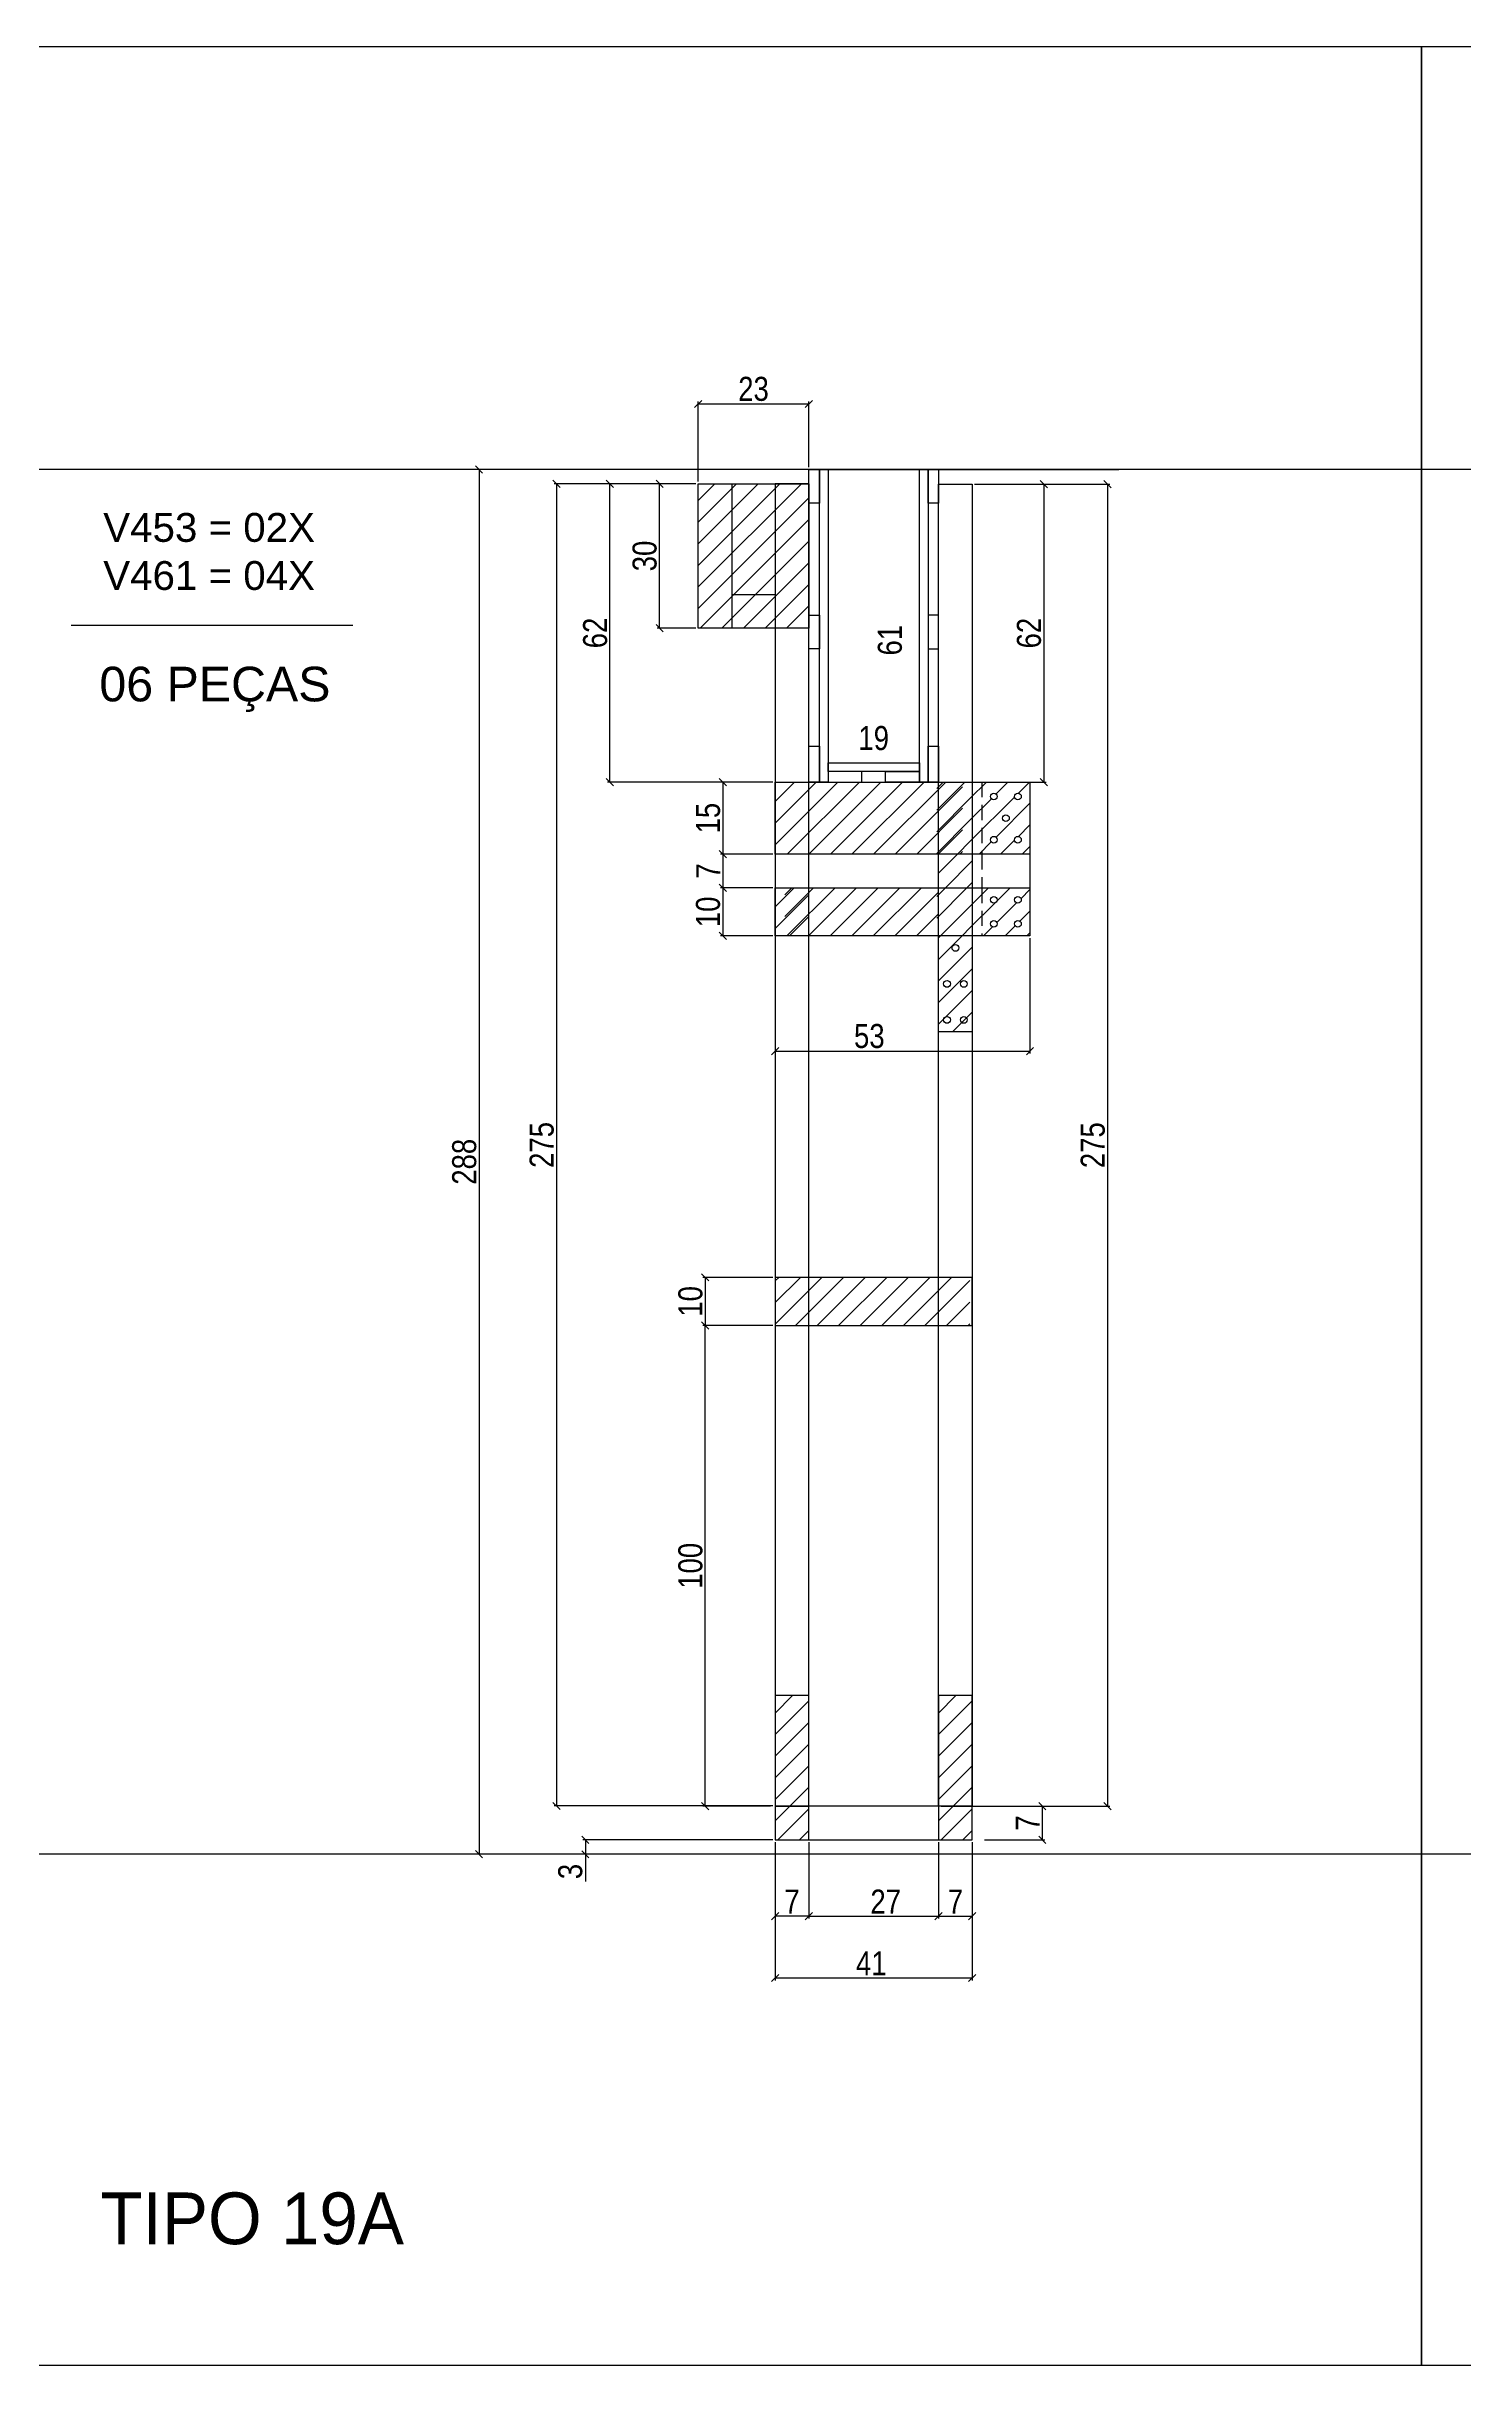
# Model space of a CAD drawing. Extents: x 17311 to 161354, y 153625 to 213544.
# Drawn here: x 18482 to 19071, y 206356 to 207320 of the extents above; entities that cross this region are included whole.
import ezdxf

# ---------------------------------------------------------------- set-up
doc = ezdxf.new("R2010")
doc.units = 0
doc.linetypes.add('DASHED2', pattern=[9.525, 6.35, -3.175])
doc.layers.get('0').update_dxf_attribs({"linetype": 'CONTINUOUS'})
doc.layers.get('DEFPOINTS').update_dxf_attribs({"linetype": 'CONTINUOUS'})
for name, color, linetype in [('8', 111, 'CONTINUOUS'), ('COTA', 241, 'CONTINUOUS'), ('detalhes', 4, 'CONTINUOUS'), ('HACHURA', 8, 'CONTINUOUS'), ('Painéis', 200, 'CONTINUOUS'), ('SARR_2.2x10', 60, 'CONTINUOUS'), ('SARR_7x7', 40, 'CONTINUOUS'), ('TIRAS REESCORAMENTO', 252, 'CONTINUOUS'), ('VIGAS', 3, 'CONTINUOUS')]:
    doc.layers.add(name, color=color, linetype=linetype)
doc.styles.add('COTA TECNICA 2X', font='techl___.ttf', dxfattribs={"height": 10})
doc.styles.add('R80-50', font='arial.ttf', dxfattribs={"height": 10})
doc.styles.add('ROMAS860', font='ROMAS860.SHX', dxfattribs={"height": 8.5})
doc.dimstyles.new('SECAO', dxfattribs={"dimscale": 0.333333, "dimtxt": 5, "dimasz": 9, "dimexe": 3, "dimexo": 3, "dimgap": 3, "dimtad": 1, "dimdec": 1, "dimlfac": 0.5, "dimzin": 12, "dimdsep": 46, "dimtxsty": 'COTA TECNICA 2X', "dimblk1": 'OBLIQUE', "dimblk2": 'OBLIQUE', "dimsah": 1, "dimcen": 0.9, "dimclrd": 4, "dimclre": 4, "dimclrt": 240, "dimadec": 1, "dimazin": 3, "dimtfac": 1, "dimtdec": 1, "dimtmove": 0, "dimatfit": 3, "dimfxl": 1, "dimtolj": 1, "dimtzin": 12, "dimarcsym": 0})
pattern_1 = [(45, (-7342.7276, 9473.6196), (-4.49012806, 4.49012806), [])]

# ---------------------------------------------------------------- blocks, each defined once
blk = doc.blocks.new('_Oblique')
at = {"color": 0, "linetype": 'ByBlock', "lineweight": -2}
blk.add_line((-0.5, -0.5), (0.5, 0.5), dxfattribs=at)
blk = doc.blocks.new('*D3313')
at = {"layer": 'DEFPOINTS', "color": 0, "transparency": 16777216}
for p in [(18784.88, 206574.4), (18866.88, 206574.4), (18866.88, 206516.94)]:
    blk.add_point(p, dxfattribs=at)
at = {"layer": 'detalhes', "color": 4, "lineweight": -2, "transparency": 16777216}
for p, q in [((18784.88, 206573.4), (18784.88, 206515.94)), ((18866.88, 206573.4), (18866.88, 206515.94)), ((18784.88, 206516.94), (18866.88, 206516.94))]:
    blk.add_line(p, q, dxfattribs=at)
at = {"layer": 'detalhes', "color": 4, "lineweight": -2, "transparency": 16777216, "xscale": 3, "yscale": 3, "zscale": 3, "rotation": 180}
blk.add_blockref('_Oblique', (18784.88, 206516.94), dxfattribs=at)
at = {"layer": 'detalhes', "color": 4, "lineweight": -2, "transparency": 16777216, "xscale": 3, "yscale": 3, "zscale": 3}
blk.add_blockref('_Oblique', (18866.88, 206516.94), dxfattribs=at)
at = {"layer": 'detalhes', "color": 240, "transparency": 16777216, "insert": (18824.88, 206523.01), "char_height": 10, "attachment_point": 5, "style": 'COTA TECNICA 2X'}
blk.add_mtext('\\A1;41', dxfattribs=at)
blk = doc.blocks.new('*D3314')
at = {"layer": 'DEFPOINTS', "color": 0, "transparency": 16777216}
for p in [(18798.88, 206574.4), (18852.88, 206574.4), (18852.88, 206542.66)]:
    blk.add_point(p, dxfattribs=at)
at = {"layer": 'detalhes', "color": 4, "lineweight": -2, "transparency": 16777216}
for p, q in [((18798.88, 206573.4), (18798.88, 206541.66)), ((18852.88, 206573.4), (18852.88, 206541.66)), ((18798.88, 206542.66), (18852.88, 206542.66))]:
    blk.add_line(p, q, dxfattribs=at)
at = {"layer": 'detalhes', "color": 4, "lineweight": -2, "transparency": 16777216, "xscale": 3, "yscale": 3, "zscale": 3, "rotation": 180}
blk.add_blockref('_Oblique', (18798.88, 206542.66), dxfattribs=at)
at = {"layer": 'detalhes', "color": 4, "lineweight": -2, "transparency": 16777216, "xscale": 3, "yscale": 3, "zscale": 3}
blk.add_blockref('_Oblique', (18852.88, 206542.66), dxfattribs=at)
at = {"layer": 'detalhes', "color": 240, "transparency": 16777216, "insert": (18830.88, 206548.73), "char_height": 10, "attachment_point": 5, "style": 'COTA TECNICA 2X'}
blk.add_mtext('\\A1;27', dxfattribs=at)
blk = doc.blocks.new('*D3315')
at = {"layer": 'DEFPOINTS', "color": 0, "transparency": 16777216}
for p in [(18852.88, 206542.66), (18866.88, 206542.66), (18866.88, 206542.66)]:
    blk.add_point(p, dxfattribs=at)
at = {"layer": 'detalhes', "color": 4, "lineweight": -2, "transparency": 16777216}
blk.add_line((18852.88, 206542.66), (18866.88, 206542.66), dxfattribs=at)
at = {"layer": 'detalhes', "color": 4, "lineweight": -2, "transparency": 16777216, "xscale": 3, "yscale": 3, "zscale": 3, "rotation": 180}
blk.add_blockref('_Oblique', (18852.88, 206542.66), dxfattribs=at)
at = {"layer": 'detalhes', "color": 4, "lineweight": -2, "transparency": 16777216, "xscale": 3, "yscale": 3, "zscale": 3}
blk.add_blockref('_Oblique', (18866.88, 206542.66), dxfattribs=at)
at = {"layer": 'detalhes', "color": 240, "transparency": 16777216, "insert": (18859.88, 206548.73), "char_height": 10, "attachment_point": 5, "style": 'COTA TECNICA 2X'}
blk.add_mtext('\\A1;7', dxfattribs=at)
blk = doc.blocks.new('*D3316')
at = {"layer": 'DEFPOINTS', "color": 0, "transparency": 16777216}
for p in [(18784.88, 206542.66), (18784.88, 206542.66), (18798.88, 206542.66)]:
    blk.add_point(p, dxfattribs=at)
at = {"layer": 'detalhes', "color": 4, "lineweight": -2, "transparency": 16777216}
blk.add_line((18798.88, 206542.66), (18784.88, 206542.66), dxfattribs=at)
at = {"layer": 'detalhes', "color": 4, "lineweight": -2, "transparency": 16777216, "xscale": 3, "yscale": 3, "zscale": 3, "rotation": 180}
blk.add_blockref('_Oblique', (18784.88, 206542.66), dxfattribs=at)
at = {"layer": 'detalhes', "color": 4, "lineweight": -2, "transparency": 16777216, "xscale": 3, "yscale": 3, "zscale": 3}
blk.add_blockref('_Oblique', (18798.88, 206542.66), dxfattribs=at)
at = {"layer": 'detalhes', "color": 240, "transparency": 16777216, "insert": (18791.88, 206548.73), "char_height": 10, "attachment_point": 5, "style": 'COTA TECNICA 2X'}
blk.add_mtext('\\A1;7', dxfattribs=at)
blk = doc.blocks.new('*D3317')
at = {"layer": 'DEFPOINTS', "color": 0, "transparency": 16777216}
for p in [(18784.88, 206808.41), (18755.78, 206788.41), (18784.88, 206788.41)]:
    blk.add_point(p, dxfattribs=at)
at = {"layer": 'detalhes', "color": 4, "lineweight": -2, "transparency": 16777216}
for p, q in [((18783.88, 206808.41), (18754.78, 206808.41)), ((18755.78, 206808.41), (18755.78, 206788.41)), ((18783.88, 206788.41), (18754.78, 206788.41))]:
    blk.add_line(p, q, dxfattribs=at)
at = {"layer": 'detalhes', "color": 4, "lineweight": -2, "transparency": 16777216, "xscale": 3, "yscale": 3, "zscale": 3}
for p, rotation in [((18755.78, 206808.41), 90), ((18755.78, 206788.41), 270)]:
    blk.add_blockref('_Oblique', p, dxfattribs=dict(at, rotation=rotation))
at = {"layer": 'detalhes', "color": 240, "transparency": 16777216, "insert": (18749.67, 206798.41), "char_height": 10, "attachment_point": 5, "rotation": 90, "style": 'COTA TECNICA 2X'}
blk.add_mtext('\\A1;10', dxfattribs=at)
blk = doc.blocks.new('*D3318')
at = {"layer": 'DEFPOINTS', "color": 0, "transparency": 16777216}
for p in [(18866.88, 207138.36), (18866.88, 207014.44), (18896.63, 207014.44)]:
    blk.add_point(p, dxfattribs=at)
at = {"layer": 'detalhes', "color": 4, "lineweight": -2, "transparency": 16777216}
for p, q in [((18867.88, 207138.36), (18897.63, 207138.36)), ((18896.63, 207138.36), (18896.63, 207014.44)), ((18867.88, 207014.44), (18897.63, 207014.44))]:
    blk.add_line(p, q, dxfattribs=at)
at = {"layer": 'detalhes', "color": 4, "lineweight": -2, "transparency": 16777216, "xscale": 3, "yscale": 3, "zscale": 3}
for p, rotation in [((18896.63, 207138.36), 90), ((18896.63, 207014.44), 270)]:
    blk.add_blockref('_Oblique', p, dxfattribs=dict(at, rotation=rotation))
at = {"layer": 'detalhes', "color": 240, "transparency": 16777216, "insert": (18890.53, 207076.4), "char_height": 10, "attachment_point": 5, "rotation": 90, "style": 'COTA TECNICA 2X'}
blk.add_mtext('\\A1;62', dxfattribs=at)
blk = doc.blocks.new('*D3319')
at = {"layer": 'DEFPOINTS', "color": 0, "transparency": 16777216}
for p in [(18784.88, 206574.4), (18705.92, 206568.4), (18784.88, 206568.4)]:
    blk.add_point(p, dxfattribs=at)
at = {"layer": 'detalhes', "color": 4, "lineweight": -2, "transparency": 16777216}
for p, q in [((18783.88, 206574.4), (18704.92, 206574.4)), ((18705.92, 206574.4), (18705.92, 206568.4)), ((18783.88, 206568.4), (18704.92, 206568.4)), ((18705.92, 206568.4), (18705.92, 206557.06))]:
    blk.add_line(p, q, dxfattribs=at)
at = {"layer": 'detalhes', "color": 4, "lineweight": -2, "transparency": 16777216, "xscale": 3, "yscale": 3, "zscale": 3}
for p, rotation in [((18705.92, 206574.4), 90), ((18705.92, 206568.4), 270)]:
    blk.add_blockref('_Oblique', p, dxfattribs=dict(at, rotation=rotation))
at = {"layer": 'detalhes', "color": 240, "transparency": 16777216, "insert": (18699.7, 206561.23), "char_height": 10, "attachment_point": 5, "rotation": 90, "style": 'COTA TECNICA 2X'}
blk.add_mtext('\\A1;3', dxfattribs=at)
blk = doc.blocks.new('*D3320')
at = {"layer": 'DEFPOINTS', "color": 0, "transparency": 16777216}
for p in [(18831.91, 207144.49), (18838.77, 207144.49), (18831.91, 207022.44)]:
    blk.add_point(p, dxfattribs=at)
at = {"layer": 'detalhes', "color": 240, "transparency": 16777216, "insert": (18832.66, 207073.46), "char_height": 10, "attachment_point": 5, "rotation": 90, "style": 'COTA TECNICA 2X'}
blk.add_mtext('\\A1;61', dxfattribs=at)
blk = doc.blocks.new('*D3321')
at = {"layer": 'DEFPOINTS', "color": 0, "transparency": 16777216}
for p in [(18806.88, 207026.59), (18844.88, 207026.59), (18844.88, 207026.59)]:
    blk.add_point(p, dxfattribs=at)
at = {"layer": 'detalhes', "color": 240, "transparency": 16777216, "insert": (18825.88, 207032.68), "char_height": 10, "attachment_point": 5, "style": 'COTA TECNICA 2X'}
blk.add_mtext('\\A1;19', dxfattribs=at)
blk = doc.blocks.new('*D3322')
at = {"layer": 'DEFPOINTS', "color": 0, "transparency": 16777216}
for p in [(18755.78, 206788.41), (18784.88, 206788.41), (18783.88, 206588.4)]:
    blk.add_point(p, dxfattribs=at)
at = {"layer": 'detalhes', "color": 4, "lineweight": -2, "transparency": 16777216}
for p, q in [((18783.88, 206788.41), (18754.78, 206788.41)), ((18755.78, 206588.4), (18755.78, 206788.41)), ((18782.88, 206588.4), (18754.78, 206588.4))]:
    blk.add_line(p, q, dxfattribs=at)
at = {"layer": 'detalhes', "color": 4, "lineweight": -2, "transparency": 16777216, "xscale": 3, "yscale": 3, "zscale": 3}
for p, rotation in [((18755.78, 206788.41), 90), ((18755.78, 206588.4), 270)]:
    blk.add_blockref('_Oblique', p, dxfattribs=dict(at, rotation=rotation))
at = {"layer": 'detalhes', "color": 240, "transparency": 16777216, "insert": (18749.67, 206688.4), "char_height": 10, "attachment_point": 5, "rotation": 90, "style": 'COTA TECNICA 2X'}
blk.add_mtext('\\A1;100', dxfattribs=at)
blk = doc.blocks.new('*D3323')
at = {"layer": 'DEFPOINTS', "color": 0, "transparency": 16777216}
for p in [(18784.88, 206974.44), (18890.88, 206950.44), (18890.88, 206902.52)]:
    blk.add_point(p, dxfattribs=at)
at = {"layer": 'detalhes', "color": 4, "lineweight": -2, "transparency": 16777216}
for p, q in [((18784.88, 206973.44), (18784.88, 206901.52)), ((18890.88, 206949.44), (18890.88, 206901.52)), ((18784.88, 206902.52), (18890.88, 206902.52))]:
    blk.add_line(p, q, dxfattribs=at)
at = {"layer": 'detalhes', "color": 4, "lineweight": -2, "transparency": 16777216, "xscale": 3, "yscale": 3, "zscale": 3, "rotation": 180}
blk.add_blockref('_Oblique', (18784.88, 206902.52), dxfattribs=at)
at = {"layer": 'detalhes', "color": 4, "lineweight": -2, "transparency": 16777216, "xscale": 3, "yscale": 3, "zscale": 3}
blk.add_blockref('_Oblique', (18890.88, 206902.52), dxfattribs=at)
at = {"layer": 'detalhes', "color": 240, "transparency": 16777216, "insert": (18824.06, 206908.74), "char_height": 10, "attachment_point": 5, "style": 'COTA TECNICA 2X'}
blk.add_mtext('\\A1;53', dxfattribs=at)
blk = doc.blocks.new('*D3324')
at = {"layer": 'DEFPOINTS', "color": 0, "transparency": 16777216}
for p in [(18867.88, 207138.36), (18867.88, 206588.4), (18923.17, 206588.4)]:
    blk.add_point(p, dxfattribs=at)
at = {"layer": 'detalhes', "color": 4, "lineweight": -2, "transparency": 16777216}
for p, q in [((18868.88, 207138.36), (18924.17, 207138.36)), ((18923.17, 207138.36), (18923.17, 206588.4)), ((18868.88, 206588.4), (18924.17, 206588.4))]:
    blk.add_line(p, q, dxfattribs=at)
at = {"layer": 'detalhes', "color": 4, "lineweight": -2, "transparency": 16777216, "xscale": 3, "yscale": 3, "zscale": 3}
for p, rotation in [((18923.17, 207138.36), 90), ((18923.17, 206588.4), 270)]:
    blk.add_blockref('_Oblique', p, dxfattribs=dict(at, rotation=rotation))
at = {"layer": 'detalhes', "color": 240, "transparency": 16777216, "insert": (18917.06, 206863.38), "char_height": 10, "attachment_point": 5, "rotation": 90, "style": 'COTA TECNICA 2X'}
blk.add_mtext('\\A1;275', dxfattribs=at)
blk = doc.blocks.new('*D3325')
at = {"layer": 'DEFPOINTS', "color": 0, "transparency": 16777216}
for p in [(18852.88, 206588.4), (18870.93, 206574.4), (18896.02, 206574.4)]:
    blk.add_point(p, dxfattribs=at)
at = {"layer": 'detalhes', "color": 4, "lineweight": -2, "transparency": 16777216}
for p, q in [((18853.88, 206588.4), (18897.02, 206588.4)), ((18896.02, 206588.4), (18896.02, 206574.4)), ((18871.93, 206574.4), (18897.02, 206574.4))]:
    blk.add_line(p, q, dxfattribs=at)
at = {"layer": 'detalhes', "color": 4, "lineweight": -2, "transparency": 16777216, "xscale": 3, "yscale": 3, "zscale": 3}
for p, rotation in [((18896.02, 206588.4), 90), ((18896.02, 206574.4), 270)]:
    blk.add_blockref('_Oblique', p, dxfattribs=dict(at, rotation=rotation))
at = {"layer": 'detalhes', "color": 240, "transparency": 16777216, "insert": (18889.95, 206581.4), "char_height": 10, "attachment_point": 5, "rotation": 90, "style": 'COTA TECNICA 2X'}
blk.add_mtext('\\A1;7', dxfattribs=at)
blk = doc.blocks.new('*D3326')
at = {"layer": 'DEFPOINTS', "color": 0, "transparency": 16777216}
for p in [(18784.88, 207014.44), (18763.11, 206984.44), (18784.88, 206984.44)]:
    blk.add_point(p, dxfattribs=at)
at = {"layer": 'detalhes', "color": 4, "lineweight": -2, "transparency": 16777216}
for p, q in [((18783.88, 207014.44), (18762.11, 207014.44)), ((18763.11, 207014.44), (18763.11, 206984.44)), ((18783.88, 206984.44), (18762.11, 206984.44))]:
    blk.add_line(p, q, dxfattribs=at)
at = {"layer": 'detalhes', "color": 4, "lineweight": -2, "transparency": 16777216, "xscale": 3, "yscale": 3, "zscale": 3}
for p, rotation in [((18763.11, 207014.44), 90), ((18763.11, 206984.44), 270)]:
    blk.add_blockref('_Oblique', p, dxfattribs=dict(at, rotation=rotation))
at = {"layer": 'detalhes', "color": 240, "transparency": 16777216, "insert": (18757, 206999.44), "char_height": 10, "attachment_point": 5, "rotation": 90, "style": 'COTA TECNICA 2X'}
blk.add_mtext('\\A1;15', dxfattribs=at)
blk = doc.blocks.new('*D3327')
at = {"layer": 'DEFPOINTS', "color": 0, "transparency": 16777216}
for p in [(18784.88, 206970.44), (18763.11, 206950.44), (18784.88, 206950.44)]:
    blk.add_point(p, dxfattribs=at)
at = {"layer": 'detalhes', "color": 4, "lineweight": -2, "transparency": 16777216}
for p, q in [((18783.88, 206970.44), (18762.11, 206970.44)), ((18763.11, 206970.44), (18763.11, 206950.44)), ((18783.88, 206950.44), (18762.11, 206950.44))]:
    blk.add_line(p, q, dxfattribs=at)
at = {"layer": 'detalhes', "color": 4, "lineweight": -2, "transparency": 16777216, "xscale": 3, "yscale": 3, "zscale": 3}
for p, rotation in [((18763.11, 206970.44), 90), ((18763.11, 206950.44), 270)]:
    blk.add_blockref('_Oblique', p, dxfattribs=dict(at, rotation=rotation))
at = {"layer": 'detalhes', "color": 240, "transparency": 16777216, "insert": (18757, 206960.44), "char_height": 10, "attachment_point": 5, "rotation": 90, "style": 'COTA TECNICA 2X'}
blk.add_mtext('\\A1;10', dxfattribs=at)
blk = doc.blocks.new('*D3328')
at = {"layer": 'DEFPOINTS', "color": 0, "transparency": 16777216}
for p in [(18784.88, 206984.44), (18763.11, 206970.44), (18784.88, 206970.44)]:
    blk.add_point(p, dxfattribs=at)
at = {"layer": 'detalhes', "color": 4, "lineweight": -2, "transparency": 16777216}
for p, q in [((18783.88, 206984.44), (18762.11, 206984.44)), ((18763.11, 206984.44), (18763.11, 206970.44)), ((18783.88, 206970.44), (18762.11, 206970.44))]:
    blk.add_line(p, q, dxfattribs=at)
at = {"layer": 'detalhes', "color": 4, "lineweight": -2, "transparency": 16777216, "xscale": 3, "yscale": 3, "zscale": 3}
for p, rotation in [((18763.11, 206984.44), 90), ((18763.11, 206970.44), 270)]:
    blk.add_blockref('_Oblique', p, dxfattribs=dict(at, rotation=rotation))
at = {"layer": 'detalhes', "color": 240, "transparency": 16777216, "insert": (18757.03, 206977.44), "char_height": 10, "attachment_point": 5, "rotation": 90, "style": 'COTA TECNICA 2X'}
blk.add_mtext('\\A1;7', dxfattribs=at)
blk = doc.blocks.new('*D3329')
at = {"layer": 'DEFPOINTS', "color": 0, "transparency": 16777216}
for p in [(18752.88, 207138.49), (18693.92, 206588.49), (18784.88, 206588.49)]:
    blk.add_point(p, dxfattribs=at)
at = {"layer": 'detalhes', "color": 4, "lineweight": -2, "transparency": 16777216}
for p, q in [((18751.88, 207138.49), (18692.92, 207138.49)), ((18693.92, 207138.49), (18693.92, 206588.49)), ((18783.88, 206588.49), (18692.92, 206588.49))]:
    blk.add_line(p, q, dxfattribs=at)
at = {"layer": 'detalhes', "color": 4, "lineweight": -2, "transparency": 16777216, "xscale": 3, "yscale": 3, "zscale": 3}
for p, rotation in [((18693.92, 207138.49), 90), ((18693.92, 206588.49), 270)]:
    blk.add_blockref('_Oblique', p, dxfattribs=dict(at, rotation=rotation))
at = {"layer": 'detalhes', "color": 240, "transparency": 16777216, "insert": (18687.81, 206863.49), "char_height": 10, "attachment_point": 5, "rotation": 90, "style": 'COTA TECNICA 2X'}
blk.add_mtext('\\A1;275', dxfattribs=at)
blk = doc.blocks.new('*D3330')
at = {"layer": 'DEFPOINTS', "color": 0, "transparency": 16777216}
for p in [(18716.14, 207138.49), (18752.88, 207138.49), (18784.88, 207014.44)]:
    blk.add_point(p, dxfattribs=at)
at = {"layer": 'detalhes', "color": 4, "lineweight": -2, "transparency": 16777216}
for p, q in [((18751.88, 207138.49), (18715.14, 207138.49)), ((18716.14, 207014.44), (18716.14, 207138.49)), ((18783.88, 207014.44), (18715.14, 207014.44))]:
    blk.add_line(p, q, dxfattribs=at)
at = {"layer": 'detalhes', "color": 4, "lineweight": -2, "transparency": 16777216, "xscale": 3, "yscale": 3, "zscale": 3}
for p, rotation in [((18716.14, 207138.49), 90), ((18716.14, 207014.44), 270)]:
    blk.add_blockref('_Oblique', p, dxfattribs=dict(at, rotation=rotation))
at = {"layer": 'detalhes', "color": 240, "transparency": 16777216, "insert": (18710.04, 207076.46), "char_height": 10, "attachment_point": 5, "rotation": 90, "style": 'COTA TECNICA 2X'}
blk.add_mtext('\\A1;62', dxfattribs=at)
blk = doc.blocks.new('*D3331')
at = {"layer": 'DEFPOINTS', "color": 0, "transparency": 16777216}
for p in [(18798.88, 207144.49), (18661.68, 206568.49), (18784.88, 206568.49)]:
    blk.add_point(p, dxfattribs=at)
at = {"layer": 'detalhes', "color": 4, "lineweight": -2, "transparency": 16777216}
for p, q in [((18797.88, 207144.49), (18660.68, 207144.49)), ((18661.68, 207144.49), (18661.68, 206568.49)), ((18783.88, 206568.49), (18660.68, 206568.49))]:
    blk.add_line(p, q, dxfattribs=at)
at = {"layer": 'detalhes', "color": 4, "lineweight": -2, "transparency": 16777216, "xscale": 3, "yscale": 3, "zscale": 3}
for p, rotation in [((18661.68, 207144.49), 90), ((18661.68, 206568.49), 270)]:
    blk.add_blockref('_Oblique', p, dxfattribs=dict(at, rotation=rotation))
at = {"layer": 'detalhes', "color": 240, "transparency": 16777216, "insert": (18655.58, 206856.49), "char_height": 10, "attachment_point": 5, "rotation": 90, "style": 'COTA TECNICA 2X'}
blk.add_mtext('\\A1;288', dxfattribs=at)
blk = doc.blocks.new('*D3332')
at = {"layer": 'DEFPOINTS', "color": 0, "transparency": 16777216}
for p in [(18736.83, 207138.49), (18752.88, 207138.49), (18752.88, 207078.49)]:
    blk.add_point(p, dxfattribs=at)
at = {"layer": 'detalhes', "color": 4, "lineweight": -2, "transparency": 16777216}
for p, q in [((18751.88, 207138.49), (18735.83, 207138.49)), ((18736.83, 207078.49), (18736.83, 207138.49)), ((18751.88, 207078.49), (18735.83, 207078.49))]:
    blk.add_line(p, q, dxfattribs=at)
at = {"layer": 'detalhes', "color": 4, "lineweight": -2, "transparency": 16777216, "xscale": 3, "yscale": 3, "zscale": 3}
for p, rotation in [((18736.83, 207138.49), 90), ((18736.83, 207078.49), 270)]:
    blk.add_blockref('_Oblique', p, dxfattribs=dict(at, rotation=rotation))
at = {"layer": 'detalhes', "color": 240, "transparency": 16777216, "insert": (18730.62, 207108.49), "char_height": 10, "attachment_point": 5, "rotation": 90, "style": 'COTA TECNICA 2X'}
blk.add_mtext('\\A1;30', dxfattribs=at)
blk = doc.blocks.new('*D3333')
at = {"layer": 'DEFPOINTS', "color": 0, "transparency": 16777216}
for p in [(18798.88, 207171.73), (18798.88, 207144.49), (18752.88, 207138.49)]:
    blk.add_point(p, dxfattribs=at)
at = {"layer": 'detalhes', "color": 4, "lineweight": -2, "transparency": 16777216}
for p, q in [((18752.88, 207139.49), (18752.88, 207172.73)), ((18752.88, 207171.73), (18798.88, 207171.73)), ((18798.88, 207145.49), (18798.88, 207172.73))]:
    blk.add_line(p, q, dxfattribs=at)
at = {"layer": 'detalhes', "color": 4, "lineweight": -2, "transparency": 16777216, "xscale": 3, "yscale": 3, "zscale": 3, "rotation": 180}
blk.add_blockref('_Oblique', (18752.88, 207171.73), dxfattribs=at)
at = {"layer": 'detalhes', "color": 4, "lineweight": -2, "transparency": 16777216, "xscale": 3, "yscale": 3, "zscale": 3}
blk.add_blockref('_Oblique', (18798.88, 207171.73), dxfattribs=at)
at = {"layer": 'detalhes', "color": 240, "transparency": 16777216, "insert": (18775.88, 207177.95), "char_height": 10, "attachment_point": 5, "style": 'COTA TECNICA 2X'}
blk.add_mtext('\\A1;23', dxfattribs=at)

msp = doc.modelspace()

# ---------------------------------------------------------------- hatches: boundary and pattern name
at = {"layer": 'COTA'}
h = msp.add_hatch(dxfattribs=at)
h.set_pattern_fill('ANSI31', color=256, scale=2, style=0)
h.set_pattern_definition([(45, (-858.0514, 202014.714), (-4.490128, 4.490128), [])])
h.paths.add_polyline_path([(18798.88, 207078.49), (18752.88, 207078.49), (18752.88, 207138.49), (18798.88, 207138.49)])
h = msp.add_hatch(dxfattribs=at)
h.set_pattern_fill('ANSI31', color=256, scale=2, style=0)
h.set_pattern_definition([(45, (-7332.7276, 9473.6196), (-4.49012806, 4.49012806), [])])
h.paths.add_polyline_path([(18862.88, 207014.44), (18784.88, 207014.44), (18784.88, 206984.44), (18862.88, 206984.44)])
h = msp.add_hatch(dxfattribs=at)
h.set_pattern_fill('ANSI31', color=256, scale=2, style=0)
h.set_pattern_definition(pattern_1)
h.paths.add_polyline_path([(18866.08, 207014.44), (18852.08, 207014.44), (18852.08, 206984.44), (18866.08, 206984.44)])
h = msp.add_hatch(dxfattribs=at)
h.set_pattern_fill('ANSI31', color=256, scale=2, style=0)
h.set_pattern_definition(pattern_1)
h.paths.add_polyline_path([(18890.88, 207014.44), (18866.08, 207014.44), (18866.08, 206984.44), (18890.88, 206984.44)])
h.paths.add_polyline_path([(18877.28, 206990.44, -1), (18874.48, 206990.44, -1)], flags=16)
h.paths.add_polyline_path([(18879.48, 206999.44, -1), (18882.28, 206999.44, -1)], flags=16)
h.paths.add_polyline_path([(18874.48, 207008.44, -1), (18877.28, 207008.44, -1)], flags=16)
h.paths.add_polyline_path([(18887.28, 206990.44, -1), (18884.48, 206990.44, -1)], flags=16)
h.paths.add_polyline_path([(18884.48, 207008.44, -1), (18887.28, 207008.44, -1)], flags=16)
h = msp.add_hatch(dxfattribs=at)
h.set_pattern_fill('ANSI31', color=256, scale=2, style=0)
h.set_pattern_definition(pattern_1)
h.paths.add_polyline_path([(18852.88, 206984.44), (18852.88, 206970.44), (18866.88, 206970.44), (18866.88, 206984.44)])
h = msp.add_hatch(dxfattribs=at)
h.set_pattern_fill('ANSI31', color=256, scale=2, style=0)
h.set_pattern_definition(pattern_1)
h.paths.add_polyline_path([(18798.88, 206970.44), (18784.88, 206970.44), (18784.88, 206950.44), (18798.88, 206950.44)])
h = msp.add_hatch(dxfattribs=at)
h.set_pattern_fill('ANSI31', color=256, scale=2, style=0)
h.set_pattern_definition([(45, (-7352.7276, 9473.6196), (-4.49012806, 4.49012806), [])])
h.paths.add_polyline_path([(18852.88, 206970.44), (18788.88, 206970.44), (18788.88, 206950.44), (18852.88, 206950.44)])
h = msp.add_hatch(dxfattribs=at)
h.set_pattern_fill('ANSI31', color=256, scale=2, style=0)
h.set_pattern_definition(pattern_1)
h.paths.add_polyline_path([(18866.08, 206970.44), (18852.08, 206970.44), (18852.08, 206950.44), (18866.08, 206950.44)])
h = msp.add_hatch(dxfattribs=at)
h.set_pattern_fill('ANSI31', color=256, scale=2, style=0)
h.set_pattern_definition(pattern_1)
h.paths.add_polyline_path([(18890.88, 206970.44), (18866.08, 206970.44), (18866.08, 206950.44), (18890.88, 206950.44)])
h.paths.add_polyline_path([(18874.48, 206965.44, -1), (18877.28, 206965.44, -1)], flags=16)
h.paths.add_polyline_path([(18877.28, 206955.44, -1), (18874.48, 206955.44, -1)], flags=16)
h.paths.add_polyline_path([(18884.48, 206965.44, -1), (18887.28, 206965.44, -1)], flags=16)
h.paths.add_polyline_path([(18887.28, 206955.44, -1), (18884.48, 206955.44, -1)], flags=16)
h = msp.add_hatch(dxfattribs=at)
h.set_pattern_fill('ANSI31', color=256, scale=2, style=0)
h.set_pattern_definition(pattern_1)
h.paths.add_polyline_path([(18852.88, 206910.5), (18866.88, 206910.5), (18866.88, 206950.44), (18852.88, 206950.44)])
h = msp.add_hatch(dxfattribs=at)
h.set_pattern_fill('ANSI31', color=256, scale=2, style=0)
h.set_pattern_definition([(45, (-7342.7276, 9515.6196), (-4.49012806, 4.49012806), [])])
h.paths.add_polyline_path([(18865.88, 206808.41), (18784.88, 206808.41), (18784.88, 206788.41), (18865.88, 206788.41)])
h = msp.add_hatch(dxfattribs=at)
h.set_pattern_fill('ANSI31', color=256, scale=2, style=0)
h.set_pattern_definition([(45, (-1059.3423, 200765.2046), (-4.490128, 4.490128), [])])
h.paths.add_polyline_path([(18784.88, 206574.4), (18798.88, 206574.4), (18798.88, 206634.4), (18784.88, 206634.4)])
h = msp.add_hatch(dxfattribs=at)
h.set_pattern_fill('ANSI31', color=256, scale=2, style=0)
h.set_pattern_definition([(45, (-991.3423, 200765.2046), (-4.490128, 4.490128), [])])
h.paths.add_polyline_path([(18852.88, 206574.4), (18866.88, 206574.4), (18866.88, 206634.4), (18852.88, 206634.4)])

# ---------------------------------------------------------------- linework, layer by layer
at = {"linetype": 'Continuous'}
for p, q in [((18766.88, 207092.49), (18784.88, 207092.49)), ((18890.88, 206984.44), (18890.88, 206970.44))]:
    msp.add_line(p, q, dxfattribs=at)
msp.add_line((18866.88, 206910.5), (18852.88, 206910.5))
msp.add_lwpolyline([(18806.88, 206574.4), (18866.88, 206574.4), (18866.88, 206588.4), (18784.88, 206588.4), (18784.88, 206574.4), (18806.88, 206574.4)], dxfattribs=at)
for centre in [(18875.88, 207008.44), (18885.88, 207008.44), (18880.88, 206999.44), (18875.88, 206990.44), (18885.88, 206990.44), (18875.88, 206965.44), (18885.88, 206965.44), (18875.88, 206955.44), (18885.88, 206955.44), (18859.88, 206945.44), (18856.38, 206930.47), (18863.38, 206930.47), (18856.38, 206915.5), (18863.38, 206915.5)]:
    msp.add_circle(centre, 1.4)
at = {"layer": '8', "color": 5, "linetype": 'Continuous'}
for points in [[(19053.72, 206355.69), (18456.91, 206355.69), (18456.91, 207320.48), (19053.72, 207320.48)], [(19650.53, 206355.69), (19053.72, 206355.69), (19053.72, 207320.48), (19650.53, 207320.48)]]:
    msp.add_lwpolyline(points, close=True, dxfattribs=at)
at = {"layer": 'COTA', "linetype": 'DASHED2'}
for p, q in [((18870.88, 207014.44), (18870.88, 206984.44)), ((18870.88, 206984.44), (18870.88, 206970.44)), ((18870.88, 206970.44), (18870.88, 206950.44))]:
    msp.add_line(p, q, dxfattribs=at)
at = {"layer": 'HACHURA', "color": 7}
msp.add_line((18492.06, 207079.7), (18609.21, 207079.7), dxfattribs=at)
at = {"layer": 'Painéis'}
for points in [[(18798.88, 207078.49), (18752.88, 207078.49), (18752.88, 207138.49), (18798.88, 207138.49)], [(18784.88, 206574.4), (18798.88, 206574.4), (18798.88, 206634.4), (18784.88, 206634.4)], [(18852.88, 206574.4), (18866.88, 206574.4), (18866.88, 206634.4), (18852.88, 206634.4)]]:
    msp.add_lwpolyline(points, close=True, dxfattribs=at)
msp.add_lwpolyline([(18784.88, 206788.41), (18866.88, 206788.41), (18866.88, 206808.41), (18784.88, 206808.41), (18784.88, 206788.41)], dxfattribs=at)
at = {"layer": 'SARR_2.2x10', "linetype": 'Continuous'}
for points in [[(18890.88, 206984.44), (18784.88, 206984.44), (18784.88, 207014.44), (18890.88, 207014.44)], [(18890.88, 206950.44), (18784.88, 206950.44), (18784.88, 206970.44), (18890.88, 206970.44)]]:
    msp.add_lwpolyline(points, close=True, dxfattribs=at)
at = {"layer": 'SARR_7x7', "linetype": 'Continuous'}
msp.add_line((18766.88, 207138.49), (18766.88, 207078.49), dxfattribs=at)
for points in [[(18784.88, 206588.4), (18798.88, 206588.4), (18798.88, 207138.49), (18784.88, 207138.49)], [(18866.88, 206588.4), (18852.88, 206588.4), (18852.88, 207138.36), (18866.88, 207138.36)]]:
    msp.add_lwpolyline(points, close=True, dxfattribs=at)
at = {"layer": 'TIRAS REESCORAMENTO', "linetype": 'ByBlock'}
for p, q in [((22634.59, 207144.4), (17860.1, 207144.4)), ((18806.88, 207144.49), (18927.84, 207144.49)), ((22634.59, 206568.4), (17860.1, 206568.4))]:
    msp.add_line(p, q, dxfattribs=at)
for points in [[(18798.88, 207144.49), (18803.28, 207144.49), (18803.28, 207130.49), (18798.88, 207130.49)], [(18848.48, 207144.49), (18852.88, 207144.49), (18852.88, 207130.49), (18848.48, 207130.49)], [(18798.88, 207083.8), (18803.28, 207083.8), (18803.28, 207069.8), (18798.88, 207069.8)], [(18852.88, 207083.8), (18848.48, 207083.8), (18848.48, 207069.8), (18852.88, 207069.8)], [(18798.88, 207029.44), (18803.28, 207029.44), (18803.28, 207014.44), (18798.88, 207014.44)], [(18848.48, 207029.44), (18852.88, 207029.44), (18852.88, 207014.44), (18848.48, 207014.44)], [(18844.88, 207018.84), (18806.88, 207018.84), (18806.88, 207022.44), (18844.88, 207022.44)], [(18820.88, 207014.44), (18820.88, 207018.84), (18806.88, 207018.84), (18806.88, 207014.44)], [(18830.84, 207014.44), (18830.84, 207018.84), (18844.88, 207018.84), (18844.88, 207014.44)]]:
    msp.add_lwpolyline(points, close=True, dxfattribs=at)
for points in [[(18806.88, 207014.44), (18803.28, 207014.44), (18803.28, 207144.49), (18806.88, 207144.49), (18806.88, 207014.44)], [(18848.48, 207014.44), (18844.88, 207014.44), (18844.88, 207144.49), (18848.48, 207144.49), (18848.48, 207014.44)]]:
    msp.add_lwpolyline(points, dxfattribs=at)

# ---------------------------------------------------------------- texts
at = {"linetype": 'Continuous', "style": 'ROMAS860'}
msp.add_text('TIPO 19A', height=21.505, dxfattribs=at).set_placement((18504.19, 206406.21))
at = {"layer": 'VIGAS', "color": 7, "attachment_point": 1, "style": 'R80-50'}
for s, width, insert, char_height in [('V453 = 02X\\PV461 = 04X', 124.324, (18505.36, 207126.37), 12), ('06 PEÇAS', 162.221, (18503.74, 207062.41), 14.4)]:
    msp.add_mtext_dynamic_manual_height_columns(s, width=width, gutter_width=50, heights=[0], dxfattribs=dict(at, insert=insert, char_height=char_height))

# ---------------------------------------------------------------- dimensions: what is measured, and where the dimension line sits
at = {"layer": 'detalhes', "color": 3}
for base, p1, p2, picture, middle in [((18798.88, 207171.73), (18752.88, 207138.49), (18798.88, 207144.49), '*D3333', (18775.88, 207177.95)), ((18784.88, 206542.66), (18798.88, 206542.66), (18784.88, 206542.66), '*D3316', (18791.88, 206548.73))]:
    dim = msp.add_linear_dim(base=base, p1=p1, p2=p2, dimstyle='SECAO', dxfattribs=at)
    dim.commit()
    dim.dimension.update_dxf_attribs({"geometry": picture, "text_midpoint": middle})
for base, p1, p2, picture, middle in [((18661.68, 206568.49), (18798.88, 207144.49), (18784.88, 206568.49), '*D3331', (18655.58, 206856.49)), ((18693.92, 206588.49), (18752.88, 207138.49), (18784.88, 206588.49), '*D3329', (18687.81, 206863.49)), ((18716.14, 207138.49), (18784.88, 207014.44), (18752.88, 207138.49), '*D3330', (18710.04, 207076.46)), ((18736.83, 207138.49), (18752.88, 207078.49), (18752.88, 207138.49), '*D3332', (18730.62, 207108.49)), ((18896.63, 207014.44), (18866.88, 207138.36), (18866.88, 207014.44), '*D3318', (18890.53, 207076.4)), ((18923.17, 206588.4), (18867.88, 207138.36), (18867.88, 206588.4), '*D3324', (18917.06, 206863.38)), ((18763.11, 206984.44), (18784.88, 207014.44), (18784.88, 206984.44), '*D3326', (18757, 206999.44)), ((18763.11, 206970.44), (18784.88, 206984.44), (18784.88, 206970.44), '*D3328', (18757.03, 206977.44)), ((18763.11, 206950.44), (18784.88, 206970.44), (18784.88, 206950.44), '*D3327', (18757, 206960.44)), ((18755.78, 206788.41), (18784.88, 206808.41), (18784.88, 206788.41), '*D3317', (18749.67, 206798.41)), ((18755.78, 206788.41), (18783.88, 206588.4), (18784.88, 206788.41), '*D3322', (18749.67, 206688.4)), ((18896.02, 206574.4), (18852.88, 206588.4), (18870.93, 206574.4), '*D3325', (18889.95, 206581.4)), ((18705.92, 206568.4), (18784.88, 206574.4), (18784.88, 206568.4), '*D3319', (18699.7, 206561.23))]:
    dim = msp.add_linear_dim(base=base, p1=p1, p2=p2, angle=90, dimstyle='SECAO', dxfattribs=at)
    dim.commit()
    dim.dimension.update_dxf_attribs({"geometry": picture, "text_midpoint": middle})
dim = msp.add_linear_dim(base=(18838.77, 207144.49), p1=(18831.91, 207022.44), p2=(18831.91, 207144.49), angle=90, dimstyle='SECAO', override={"dimse1": 1, "dimse2": 1, "dimsd1": 1, "dimsd2": 1}, dxfattribs=at)
dim.commit()
dim.dimension.update_dxf_attribs({"geometry": '*D3320', "text_midpoint": (18838.77, 207073.46), "dimtype": 160})
dim = msp.add_linear_dim(base=(18844.88, 207026.59), p1=(18806.88, 207026.59), p2=(18844.88, 207026.59), dimstyle='SECAO', override={"dimse1": 1, "dimse2": 1, "dimsd1": 1, "dimsd2": 1}, dxfattribs=at)
dim.commit()
dim.dimension.update_dxf_attribs({"geometry": '*D3321', "text_midpoint": (18825.88, 207032.68)})
for base, p1, p2, picture, middle in [((18890.88, 206902.52), (18784.88, 206974.44), (18890.88, 206950.44), '*D3323', (18824.06, 206902.52)), ((18866.88, 206516.94), (18784.88, 206574.4), (18866.88, 206574.4), '*D3313', (18824.88, 206516.94)), ((18852.88, 206542.66), (18798.88, 206574.4), (18852.88, 206574.4), '*D3314', (18830.88, 206542.66)), ((18866.88, 206542.66), (18852.88, 206542.66), (18866.88, 206542.66), '*D3315', (18859.88, 206542.66))]:
    dim = msp.add_linear_dim(base=base, p1=p1, p2=p2, dimstyle='SECAO', dxfattribs=at)
    dim.commit()
    dim.dimension.update_dxf_attribs({"geometry": picture, "text_midpoint": middle, "dimtype": 160})

doc.saveas('drawing.dxf')
